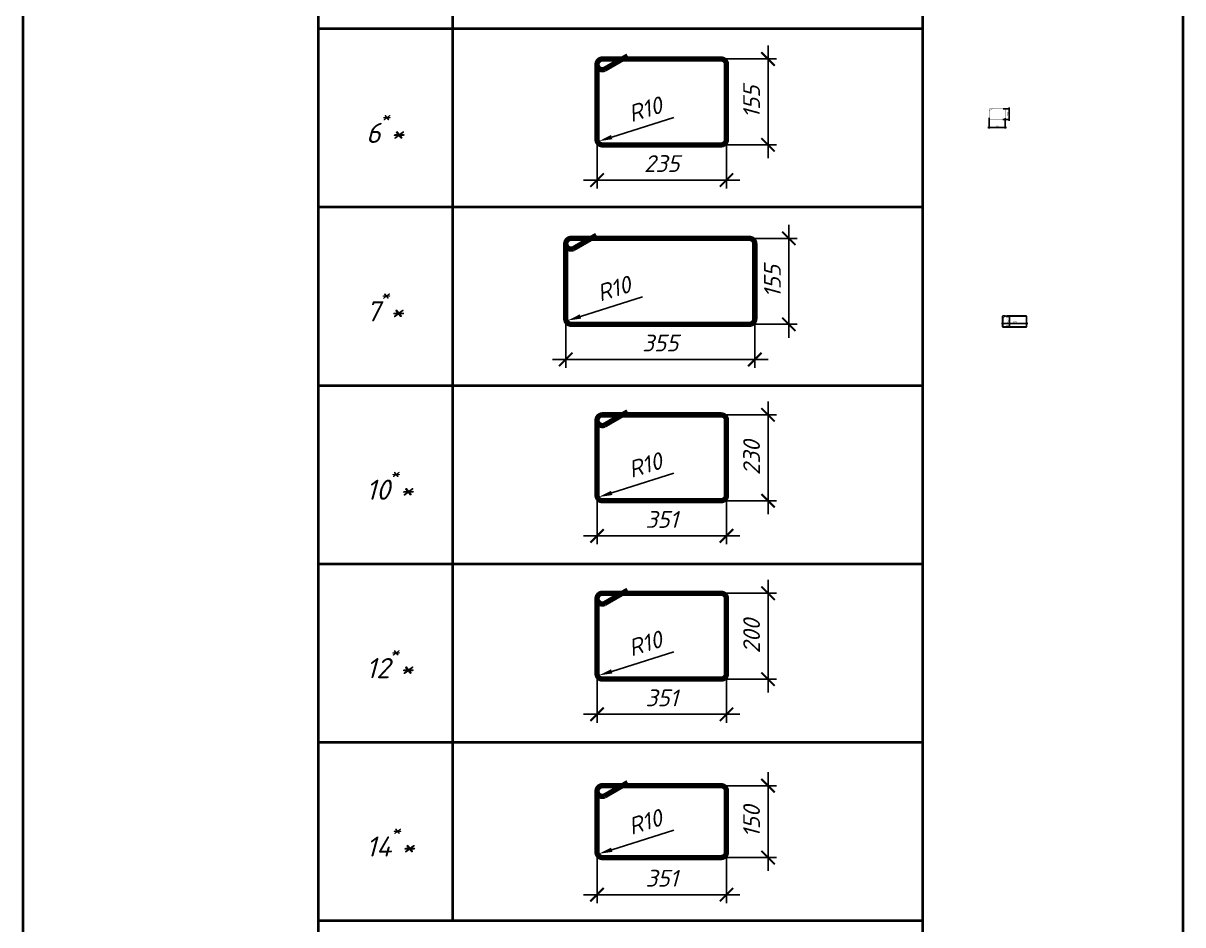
# Model space of a CAD drawing. Header units: millimetres. Extents: x -1807136 to 209800, y 0 to 410608.
# Drawn here: x -23521 to -6245, y 46936 to 60373 of the extents above; entities that cross this region are included whole.
import ezdxf

# ---------------------------------------------------------------- set-up
doc = ezdxf.new("R2010")
doc.units = ezdxf.units.MM
doc.header["$PDMODE"] = 3
doc.layers.get('0').update_dxf_attribs({"lineweight": 5})
doc.layers.get('Defpoints').update_dxf_attribs({"lineweight": 0})
for name, color, linetype, lineweight in [('#Dimensions', 7, 'Continuous', 9), ('#Арматура', 152, 'Continuous', 30), ('k_ Каркасы', 66, 'Continuous', 0), ('k_ Размеры', 7, 'Continuous', 15), ('k_ Рамка', 252, 'Continuous', 40)]:
    doc.layers.add(name, color=color, linetype=linetype, lineweight=lineweight)
doc.styles.add('STEP PR', font='isocpeui.ttf')
doc.dimstyles.new('SPDS', dxfattribs={"dimscale": 10, "dimtxt": 2.5, "dimasz": 2, "dimexe": 1.25, "dimexo": 0.625, "dimtad": 1, "dimdec": 0, "dimrnd": 0.001, "dimtxsty": 'STEP PR', "dimblk": 'ARCHTICK', "dimcen": 2.5, "dimdle": 2, "dimclrd": 256, "dimclre": 256, "dimclrt": 7, "dimadec": 0, "dimazin": 2, "dimtfac": 0.75, "dimtdec": 0, "dimtmove": 1, "dimatfit": 3, "dimfxl": 1, "dimtolj": 1, "dimarcsym": 1})

# ---------------------------------------------------------------- blocks, each defined once
blk = doc.blocks.new('_ArchTick')
at = {"color": 0, "linetype": 'ByBlock', "const_width": 0.15}
blk.add_lwpolyline([(-0.5, -0.5), (0.5, 0.5)], dxfattribs=at)
blk = doc.blocks.new('*D514')
at = {"layer": '#Dimensions', "lineweight": -2, "transparency": 16777216}
for p, q in [((-14971, 58737), (-14971, 57911)), ((-13043, 58737), (-13043, 57911)), ((-15171, 58036), (-12843, 58036))]:
    blk.add_line(p, q, dxfattribs=at)
at = {"layer": 'Defpoints', "color": 0, "transparency": 16777216}
for p in [(-14971, 58799), (-13043, 58799), (-13043, 58036)]:
    blk.add_point(p, dxfattribs=at)
at = {"layer": '#Dimensions', "lineweight": -2, "transparency": 16777216, "xscale": 200, "yscale": 200, "zscale": 200, "rotation": 180}
blk.add_blockref('_ArchTick', (-14971, 58036), dxfattribs=at)
at = {"layer": '#Dimensions', "lineweight": -2, "transparency": 16777216, "xscale": 200, "yscale": 200, "zscale": 200}
blk.add_blockref('_ArchTick', (-13043, 58036), dxfattribs=at)
at = {"layer": '#Dimensions', "transparency": 16777216, "insert": (-14007, 58281), "char_height": 250, "attachment_point": 5, "style": 'STEP PR'}
blk.add_mtext('\\A1;235', dxfattribs=at)
blk = doc.blocks.new('*D515')
at = {"layer": '#Dimensions', "lineweight": -2, "transparency": 16777216}
for p, q in [((-12424, 60040), (-12424, 58360)), ((-13283, 59840), (-12299, 59840)), ((-13283, 58560), (-12299, 58560))]:
    blk.add_line(p, q, dxfattribs=at)
at = {"layer": 'Defpoints', "color": 0, "transparency": 16777216}
for p in [(-13346, 59840), (-13346, 58560), (-12424, 58560)]:
    blk.add_point(p, dxfattribs=at)
at = {"layer": '#Dimensions', "lineweight": -2, "transparency": 16777216, "xscale": 200, "yscale": 200, "zscale": 200}
for p, rotation in [((-12424, 59840), 90), ((-12424, 58560), 270)]:
    blk.add_blockref('_ArchTick', p, dxfattribs=dict(at, rotation=rotation))
at = {"layer": '#Dimensions', "transparency": 16777216, "insert": (-12669, 59200), "char_height": 250, "attachment_point": 5, "rotation": 90, "style": 'STEP PR'}
blk.add_mtext('\\A1;155\\P', dxfattribs=at)
blk = doc.blocks.new('*D516')
at = {"layer": 'Defpoints', "color": 0, "transparency": 16777216}
for p in [(-8926, 59097), (-8932, 58937), (-8834, 58937)]:
    blk.add_point(p, dxfattribs=at)
at = {"layer": 'k_ Размеры', "lineweight": -2, "transparency": 16777216}
for p, q in [((-8919, 59097), (-8821, 59097)), ((-8834, 59117), (-8834, 58917)), ((-8926, 58937), (-8821, 58937))]:
    blk.add_line(p, q, dxfattribs=at)
at = {"layer": 'k_ Размеры', "lineweight": -2, "transparency": 16777216, "xscale": 20, "yscale": 20, "zscale": 20}
for p, rotation in [((-8834, 59097), 90), ((-8834, 58937), 270)]:
    blk.add_blockref('_ArchTick', p, dxfattribs=dict(at, rotation=rotation))
at = {"layer": 'k_ Размеры', "color": 7, "transparency": 16777216, "insert": (-8852, 59017), "char_height": 25, "attachment_point": 5, "rotation": 90, "style": 'STEP PR'}
blk.add_mtext('\\A1;160', dxfattribs=at)
blk = doc.blocks.new('*D517')
at = {"layer": 'Defpoints', "color": 0, "transparency": 16777216}
for p in [(-9131, 58969), (-8890, 58964), (-8890, 58818)]:
    blk.add_point(p, dxfattribs=at)
at = {"layer": 'k_ Размеры', "lineweight": -2, "transparency": 16777216}
for p, q in [((-9131, 58963), (-9131, 58805)), ((-8890, 58957), (-8890, 58805)), ((-9151, 58818), (-8870, 58818))]:
    blk.add_line(p, q, dxfattribs=at)
at = {"layer": 'k_ Размеры', "lineweight": -2, "transparency": 16777216, "xscale": 20, "yscale": 20, "zscale": 20, "rotation": 180}
blk.add_blockref('_ArchTick', (-9131, 58818), dxfattribs=at)
at = {"layer": 'k_ Размеры', "lineweight": -2, "transparency": 16777216, "xscale": 20, "yscale": 20, "zscale": 20}
blk.add_blockref('_ArchTick', (-8890, 58818), dxfattribs=at)
at = {"layer": 'k_ Размеры', "color": 7, "transparency": 16777216, "insert": (-9010, 58836), "char_height": 25, "attachment_point": 5, "style": 'STEP PR'}
blk.add_mtext('\\A1;241', dxfattribs=at)
blk = doc.blocks.new('*D518')
at = {"layer": '#Dimensions', "lineweight": -2, "transparency": 16777216}
blk.add_line((-13827, 58968), (-14753, 58676), dxfattribs=at)
at = {"layer": '#Dimensions', "transparency": 16777216}
blk.add_solid([(-14763, 58707), (-14743, 58644), (-14944, 58615)], dxfattribs=at)
at = {"layer": 'Defpoints', "color": 0, "transparency": 16777216}
for p in [(-14944, 58615), (-14868, 58640)]:
    blk.add_point(p, dxfattribs=at)
at = {"layer": '#Dimensions', "transparency": 16777216, "insert": (-14256, 59089), "char_height": 250, "attachment_point": 5, "rotation": 17.5041, "style": 'STEP PR'}
blk.add_mtext('\\A1;R10', dxfattribs=at)
blk = doc.blocks.new('*D604')
at = {"layer": '#Dimensions', "lineweight": -2, "transparency": 16777216}
for p, q in [((-15437, 56063), (-15437, 55237)), ((-12621, 56063), (-12621, 55237)), ((-15637, 55362), (-12421, 55362))]:
    blk.add_line(p, q, dxfattribs=at)
at = {"layer": 'Defpoints', "color": 0, "transparency": 16777216}
for p in [(-15437, 56126), (-12621, 56126), (-12621, 55362)]:
    blk.add_point(p, dxfattribs=at)
at = {"layer": '#Dimensions', "lineweight": -2, "transparency": 16777216, "xscale": 200, "yscale": 200, "zscale": 200, "rotation": 180}
blk.add_blockref('_ArchTick', (-15437, 55362), dxfattribs=at)
at = {"layer": '#Dimensions', "lineweight": -2, "transparency": 16777216, "xscale": 200, "yscale": 200, "zscale": 200}
blk.add_blockref('_ArchTick', (-12621, 55362), dxfattribs=at)
at = {"layer": '#Dimensions', "transparency": 16777216, "insert": (-14029, 55607), "char_height": 250, "attachment_point": 5, "style": 'STEP PR'}
blk.add_mtext('\\A1;355', dxfattribs=at)
blk = doc.blocks.new('*D605')
at = {"layer": '#Dimensions', "lineweight": -2, "transparency": 16777216}
for p, q in [((-12114, 57366), (-12114, 55686)), ((-12973, 57166), (-11989, 57166)), ((-12973, 55886), (-11989, 55886))]:
    blk.add_line(p, q, dxfattribs=at)
at = {"layer": 'Defpoints', "color": 0, "transparency": 16777216}
for p in [(-13036, 57166), (-13036, 55886), (-12114, 55886)]:
    blk.add_point(p, dxfattribs=at)
at = {"layer": '#Dimensions', "lineweight": -2, "transparency": 16777216, "xscale": 200, "yscale": 200, "zscale": 200}
for p, rotation in [((-12114, 57166), 90), ((-12114, 55886), 270)]:
    blk.add_blockref('_ArchTick', p, dxfattribs=dict(at, rotation=rotation))
at = {"layer": '#Dimensions', "transparency": 16777216, "insert": (-12359, 56526), "char_height": 250, "attachment_point": 5, "rotation": 90, "style": 'STEP PR'}
blk.add_mtext('\\A1;155\\P', dxfattribs=at)
blk = doc.blocks.new('*D603')
at = {"layer": '#Dimensions', "lineweight": -2, "transparency": 16777216}
blk.add_line((-14293, 56294), (-15219, 56002), dxfattribs=at)
at = {"layer": '#Dimensions', "transparency": 16777216}
blk.add_solid([(-15229, 56034), (-15209, 55970), (-15410, 55942)], dxfattribs=at)
at = {"layer": 'Defpoints', "color": 0, "transparency": 16777216}
for p in [(-15410, 55942), (-15334, 55966)]:
    blk.add_point(p, dxfattribs=at)
at = {"layer": '#Dimensions', "transparency": 16777216, "insert": (-14722, 56416), "char_height": 250, "attachment_point": 5, "rotation": 17.5041, "style": 'STEP PR'}
blk.add_mtext('\\A1;R10', dxfattribs=at)
blk = doc.blocks.new('*D606')
at = {"layer": 'Defpoints', "color": 0, "transparency": 16777216}
for p in [(-8927, 55921), (-8575, 55921), (-8575, 55897)]:
    blk.add_point(p, dxfattribs=at)
at = {"layer": 'k_ Размеры', "lineweight": -2, "transparency": 16777216}
for p, q in [((-8947, 55897), (-8555, 55897)), ((-8927, 55914), (-8927, 55885)), ((-8575, 55914), (-8575, 55885))]:
    blk.add_line(p, q, dxfattribs=at)
at = {"layer": 'k_ Размеры', "lineweight": -2, "transparency": 16777216, "xscale": 20, "yscale": 20, "zscale": 20, "rotation": 180}
blk.add_blockref('_ArchTick', (-8927, 55897), dxfattribs=at)
at = {"layer": 'k_ Размеры', "lineweight": -2, "transparency": 16777216, "xscale": 20, "yscale": 20, "zscale": 20}
blk.add_blockref('_ArchTick', (-8575, 55897), dxfattribs=at)
at = {"layer": 'k_ Размеры', "color": 7, "transparency": 16777216, "insert": (-8751, 55916), "char_height": 25, "attachment_point": 5, "style": 'STEP PR'}
blk.add_mtext('\\A1;352', dxfattribs=at)
blk = doc.blocks.new('*D607')
at = {"layer": 'Defpoints', "color": 0, "transparency": 16777216}
for p in [(-8883, 56003), (-8883, 55851), (-8829, 55851)]:
    blk.add_point(p, dxfattribs=at)
at = {"layer": 'k_ Размеры', "lineweight": -2, "transparency": 16777216}
for p, q in [((-8877, 56003), (-8816, 56003)), ((-8829, 56023), (-8829, 55831)), ((-8877, 55851), (-8816, 55851))]:
    blk.add_line(p, q, dxfattribs=at)
at = {"layer": 'k_ Размеры', "lineweight": -2, "transparency": 16777216, "xscale": 20, "yscale": 20, "zscale": 20}
for p, rotation in [((-8829, 56003), 90), ((-8829, 55851), 270)]:
    blk.add_blockref('_ArchTick', p, dxfattribs=dict(at, rotation=rotation))
at = {"layer": 'k_ Размеры', "color": 7, "transparency": 16777216, "insert": (-8848, 55927), "char_height": 25, "attachment_point": 5, "rotation": 90, "style": 'STEP PR'}
blk.add_mtext('\\A1;152', dxfattribs=at)
blk = doc.blocks.new('*D609')
at = {"layer": '#Dimensions', "lineweight": -2, "transparency": 16777216}
for p, q in [((-14971, 53433), (-14971, 52607)), ((-13043, 53433), (-13043, 52607)), ((-15171, 52732), (-12843, 52732))]:
    blk.add_line(p, q, dxfattribs=at)
at = {"layer": 'Defpoints', "color": 0, "transparency": 16777216}
for p in [(-14971, 53496), (-13043, 53496), (-13043, 52732)]:
    blk.add_point(p, dxfattribs=at)
at = {"layer": '#Dimensions', "lineweight": -2, "transparency": 16777216, "xscale": 200, "yscale": 200, "zscale": 200, "rotation": 180}
blk.add_blockref('_ArchTick', (-14971, 52732), dxfattribs=at)
at = {"layer": '#Dimensions', "lineweight": -2, "transparency": 16777216, "xscale": 200, "yscale": 200, "zscale": 200}
blk.add_blockref('_ArchTick', (-13043, 52732), dxfattribs=at)
at = {"layer": '#Dimensions', "transparency": 16777216, "insert": (-14007, 52977), "char_height": 250, "attachment_point": 5, "style": 'STEP PR'}
blk.add_mtext('\\A1;351', dxfattribs=at)
blk = doc.blocks.new('*D610')
at = {"layer": '#Dimensions', "lineweight": -2, "transparency": 16777216}
for p, q in [((-12424, 54736), (-12424, 53056)), ((-13283, 54536), (-12299, 54536)), ((-13283, 53256), (-12299, 53256))]:
    blk.add_line(p, q, dxfattribs=at)
at = {"layer": 'Defpoints', "color": 0, "transparency": 16777216}
for p in [(-13346, 54536), (-13346, 53256), (-12424, 53256)]:
    blk.add_point(p, dxfattribs=at)
at = {"layer": '#Dimensions', "lineweight": -2, "transparency": 16777216, "xscale": 200, "yscale": 200, "zscale": 200}
for p, rotation in [((-12424, 54536), 90), ((-12424, 53256), 270)]:
    blk.add_blockref('_ArchTick', p, dxfattribs=dict(at, rotation=rotation))
at = {"layer": '#Dimensions', "transparency": 16777216, "insert": (-12669, 53896), "char_height": 250, "attachment_point": 5, "rotation": 90, "style": 'STEP PR'}
blk.add_mtext('\\A1;230', dxfattribs=at)
blk = doc.blocks.new('*D608')
at = {"layer": '#Dimensions', "lineweight": -2, "transparency": 16777216}
blk.add_line((-13827, 53665), (-14753, 53372), dxfattribs=at)
at = {"layer": '#Dimensions', "transparency": 16777216}
blk.add_solid([(-14763, 53404), (-14743, 53341), (-14944, 53312)], dxfattribs=at)
at = {"layer": 'Defpoints', "color": 0, "transparency": 16777216}
for p in [(-14944, 53312), (-14868, 53336)]:
    blk.add_point(p, dxfattribs=at)
at = {"layer": '#Dimensions', "transparency": 16777216, "insert": (-14256, 53786), "char_height": 250, "attachment_point": 5, "rotation": 17.5041, "style": 'STEP PR'}
blk.add_mtext('\\A1;R10', dxfattribs=at)
blk = doc.blocks.new('*D614')
at = {"layer": '#Dimensions', "lineweight": -2, "transparency": 16777216}
for p, q in [((-14971, 50774), (-14971, 49948)), ((-13043, 50774), (-13043, 49948)), ((-15171, 50073), (-12843, 50073))]:
    blk.add_line(p, q, dxfattribs=at)
at = {"layer": 'Defpoints', "color": 0, "transparency": 16777216}
for p in [(-14971, 50837), (-13043, 50837), (-13043, 50073)]:
    blk.add_point(p, dxfattribs=at)
at = {"layer": '#Dimensions', "lineweight": -2, "transparency": 16777216, "xscale": 200, "yscale": 200, "zscale": 200, "rotation": 180}
blk.add_blockref('_ArchTick', (-14971, 50073), dxfattribs=at)
at = {"layer": '#Dimensions', "lineweight": -2, "transparency": 16777216, "xscale": 200, "yscale": 200, "zscale": 200}
blk.add_blockref('_ArchTick', (-13043, 50073), dxfattribs=at)
at = {"layer": '#Dimensions', "transparency": 16777216, "insert": (-14007, 50318), "char_height": 250, "attachment_point": 5, "style": 'STEP PR'}
blk.add_mtext('\\A1;351', dxfattribs=at)
blk = doc.blocks.new('*D615')
at = {"layer": '#Dimensions', "lineweight": -2, "transparency": 16777216}
for p, q in [((-12424, 52077), (-12424, 50397)), ((-13283, 51877), (-12299, 51877)), ((-13283, 50597), (-12299, 50597))]:
    blk.add_line(p, q, dxfattribs=at)
at = {"layer": 'Defpoints', "color": 0, "transparency": 16777216}
for p in [(-13346, 51877), (-13346, 50597), (-12424, 50597)]:
    blk.add_point(p, dxfattribs=at)
at = {"layer": '#Dimensions', "lineweight": -2, "transparency": 16777216, "xscale": 200, "yscale": 200, "zscale": 200}
for p, rotation in [((-12424, 51877), 90), ((-12424, 50597), 270)]:
    blk.add_blockref('_ArchTick', p, dxfattribs=dict(at, rotation=rotation))
at = {"layer": '#Dimensions', "transparency": 16777216, "insert": (-12669, 51237), "char_height": 250, "attachment_point": 5, "rotation": 90, "style": 'STEP PR'}
blk.add_mtext('\\A1;200', dxfattribs=at)
blk = doc.blocks.new('*D613')
at = {"layer": '#Dimensions', "lineweight": -2, "transparency": 16777216}
blk.add_line((-13827, 51005), (-14753, 50713), dxfattribs=at)
at = {"layer": '#Dimensions', "transparency": 16777216}
blk.add_solid([(-14763, 50745), (-14743, 50682), (-14944, 50653)], dxfattribs=at)
at = {"layer": 'Defpoints', "color": 0, "transparency": 16777216}
for p in [(-14944, 50653), (-14868, 50677)]:
    blk.add_point(p, dxfattribs=at)
at = {"layer": '#Dimensions', "transparency": 16777216, "insert": (-14256, 51127), "char_height": 250, "attachment_point": 5, "rotation": 17.5041, "style": 'STEP PR'}
blk.add_mtext('\\A1;R10', dxfattribs=at)
blk = doc.blocks.new('*D617')
at = {"layer": '#Dimensions', "lineweight": -2, "transparency": 16777216}
for p, q in [((-14971, 48086), (-14971, 47260)), ((-13043, 48086), (-13043, 47260)), ((-15171, 47385), (-12843, 47385))]:
    blk.add_line(p, q, dxfattribs=at)
at = {"layer": 'Defpoints', "color": 0, "transparency": 16777216}
for p in [(-14971, 48148), (-13043, 48148), (-13043, 47385)]:
    blk.add_point(p, dxfattribs=at)
at = {"layer": '#Dimensions', "lineweight": -2, "transparency": 16777216, "xscale": 200, "yscale": 200, "zscale": 200, "rotation": 180}
blk.add_blockref('_ArchTick', (-14971, 47385), dxfattribs=at)
at = {"layer": '#Dimensions', "lineweight": -2, "transparency": 16777216, "xscale": 200, "yscale": 200, "zscale": 200}
blk.add_blockref('_ArchTick', (-13043, 47385), dxfattribs=at)
at = {"layer": '#Dimensions', "transparency": 16777216, "insert": (-14007, 47630), "char_height": 250, "attachment_point": 5, "style": 'STEP PR'}
blk.add_mtext('\\A1;351', dxfattribs=at)
blk = doc.blocks.new('*D618')
at = {"layer": '#Dimensions', "lineweight": -2, "transparency": 16777216}
for p, q in [((-12424, 49209), (-12424, 47738)), ((-13283, 49009), (-12299, 49009)), ((-13283, 47938), (-12299, 47938))]:
    blk.add_line(p, q, dxfattribs=at)
at = {"layer": 'Defpoints', "color": 0, "transparency": 16777216}
for p in [(-13346, 49009), (-13346, 47938), (-12424, 47938)]:
    blk.add_point(p, dxfattribs=at)
at = {"layer": '#Dimensions', "lineweight": -2, "transparency": 16777216, "xscale": 200, "yscale": 200, "zscale": 200}
for p, rotation in [((-12424, 49009), 90), ((-12424, 47938), 270)]:
    blk.add_blockref('_ArchTick', p, dxfattribs=dict(at, rotation=rotation))
at = {"layer": '#Dimensions', "transparency": 16777216, "insert": (-12669, 48474), "char_height": 250, "attachment_point": 5, "rotation": 90, "style": 'STEP PR'}
blk.add_mtext('\\A1;150\\P', dxfattribs=at)
blk = doc.blocks.new('*D616')
at = {"layer": '#Dimensions', "lineweight": -2, "transparency": 16777216}
blk.add_line((-13827, 48346), (-14753, 48054), dxfattribs=at)
at = {"layer": '#Dimensions', "transparency": 16777216}
blk.add_solid([(-14763, 48086), (-14743, 48023), (-14944, 47994)], dxfattribs=at)
at = {"layer": 'Defpoints', "color": 0, "transparency": 16777216}
for p in [(-14944, 47994), (-14868, 48018)]:
    blk.add_point(p, dxfattribs=at)
at = {"layer": '#Dimensions', "transparency": 16777216, "insert": (-14256, 48468), "char_height": 250, "attachment_point": 5, "rotation": 17.5041, "style": 'STEP PR'}
blk.add_mtext('\\A1;R10', dxfattribs=at)

msp = doc.modelspace()

# ---------------------------------------------------------------- linework, layer by layer
at = {"layer": '#Арматура', "const_width": 80}
for points in [[(-14971.33623, 59759.54597), (-14971.33623, 58639.54597, 0.4142135624), (-14891.33623, 58559.54597), (-13123.12278, 58559.54597, 0.4142135624), (-13043.12278, 58639.54597), (-13043.12278, 59759.54597, 0.4142135624), (-13123.12278, 59839.54597), (-14891.33623, 59839.54597, 0.4142135624), (-14971.33623, 59759.54597, 0.4142135624), (-14891.33623, 59679.54597, 0.0984914033), (-14860.72156, 59685.6356), (-14514.31139, 59885.6356)], [(-15437.1744, 57086.07315), (-15437.1744, 55966.07315, 0.4142135624), (-15357.1744, 55886.07315), (-12700.73241, 55886.07315, 0.4142135624), (-12620.73241, 55966.07315), (-12620.73241, 57086.07315, 0.4142135624), (-12700.73241, 57166.07315), (-15357.1744, 57166.07315, 0.4142135624), (-15437.1744, 57086.07315, 0.4142135624), (-15357.1744, 57006.07315, 0.0984914033), (-15326.55972, 57012.16279), (-14980.14956, 57212.16279)], [(-14971.33623, 54456.35331), (-14971.33623, 53336.35331, 0.4142135624), (-14891.33623, 53256.35331), (-13123.12278, 53256.35331, 0.4142135624), (-13043.12278, 53336.35331), (-13043.12278, 54456.35331, 0.4142135624), (-13123.12278, 54536.35331), (-14891.33623, 54536.35331, 0.4142135624), (-14971.33623, 54456.35331, 0.4142135624), (-14891.33623, 54376.35331, 0.0984914033), (-14860.72156, 54382.44294), (-14514.31139, 54582.44294)], [(-14971.33623, 51797.32317), (-14971.33623, 50677.32317, 0.4142135624), (-14891.33623, 50597.32317), (-13123.12278, 50597.32317, 0.4142135624), (-13043.12278, 50677.32317), (-13043.12278, 51797.32317, 0.4142135624), (-13123.12278, 51877.32317), (-14891.33623, 51877.32317, 0.4142135624), (-14971.33623, 51797.32317, 0.4142135624), (-14891.33623, 51717.32317, 0.0984914033), (-14860.72156, 51723.41281), (-14514.31139, 51923.41281)], [(-14971.33623, 48929.28021), (-14971.33623, 48018.29304, 0.4142135624), (-14891.33623, 47938.29304), (-13123.12278, 47938.29304, 0.4142135624), (-13043.12278, 48018.29304), (-13043.12278, 48929.28021, 0.4142135624), (-13123.12278, 49009.28021), (-14891.33623, 49009.28021, 0.4142135624), (-14971.33623, 48929.28021, 0.4142135624), (-14891.33623, 48849.28021, 0.0984914033), (-14860.72156, 48855.36985), (-14514.31139, 49055.36985)]]:
    msp.add_lwpolyline(points, format="xyb", dxfattribs=at)
at = {"color": 3, "lineweight": 40}
msp.add_lwpolyline([(-23520.91679, 74251.21036), (-6244.59163, 74251.21036), (-6244.59163, 39254.57734), (-23520.91679, 39254.57734)], close=True, dxfattribs=at)
at = {"layer": 'k_ Каркасы', "const_width": 4}
for points in [[(-9130.75483, 59086.51962), (-9130.75483, 58946.51962, 0.4142135624), (-9120.75483, 58936.51962), (-8899.72815, 58936.51962, 0.4142135624), (-8889.72815, 58946.51962), (-8889.72815, 59086.51962, 0.4142135624), (-8899.72815, 59096.51962), (-9120.75483, 59096.51962, 0.4142135624), (-9130.75483, 59086.51962, 0.4142135624), (-9120.75483, 59076.51962, 0.0984914033), (-9116.92799, 59077.28082), (-9073.62672, 59102.28082)], [(-8931.03712, 55996.89368), (-8931.03712, 55856.89368, 0.4142135624), (-8921.03712, 55846.89368), (-8581.03712, 55846.89368, 0.4142135624), (-8571.03712, 55856.89368), (-8571.03712, 55996.89368, 0.4142135624), (-8581.03712, 56006.89368), (-8921.03712, 56006.89368, 0.4142135624), (-8931.03712, 55996.89368, 0.4142135624), (-8921.03712, 55986.89368, 0.0984914033), (-8917.21029, 55987.65489), (-8873.90902, 56012.65489)], [(-8927.03712, 55984.24457, 0.1111825224), (-8921.03712, 55982.89368, 0.1036161819), (-8915.41822, 55984.07074), (-8882.81592, 56002.89368)]]:
    msp.add_lwpolyline(points, format="xyb", dxfattribs=at)
at = {"layer": 'k_ Каркасы'}
for points in [[(-8884.95952, 56010.89368), (-8921.03712, 56010.89368, 0.4142135624), (-8935.03712, 55996.89368), (-8935.03712, 55856.89368, 0.4142135624), (-8921.03712, 55842.89368), (-8581.03712, 55842.89368, 0.4142135624), (-8567.03712, 55856.89368), (-8567.03712, 55996.89368, 0.4142135624), (-8581.03712, 56010.89368), (-8870.31762, 56010.89368)], [(-8927.03712, 55984.24457), (-8927.03712, 55856.89368, 0.4142135624), (-8921.03712, 55850.89368), (-8581.03712, 55850.89368, 0.4142135624), (-8575.03712, 55856.89368), (-8575.03712, 55996.89368, 0.4142135624), (-8581.03712, 56002.89368), (-8882.81592, 56002.89368)]]:
    msp.add_lwpolyline(points, format="xyb", dxfattribs=at)
at = {"layer": 'k_ Каркасы', "const_width": 4}
msp.add_lwpolyline([(-8918.95424, 55991.26682), (-8898.81592, 56002.89368), (-8921.03712, 56002.89368, 0.4142135624), (-8927.03712, 55996.89368, 0.4142135624), (-8921.03712, 55990.89368, 0.0888646474)], format="xyb", close=True, dxfattribs=at)
msp.add_lwpolyline([(-8884.95952, 56010.89368), (-8875.90902, 56016.11899)], dxfattribs=at)
at = {"layer": 'k_ Рамка'}
msp.add_lwpolyline([(-19122.70083, 72731.60878), (-10122.70083, 72731.60878), (-10122.70083, 44897.97077), (-19122.70083, 44897.97077)], close=True, dxfattribs=at)
for points in [[(-17122.70083, 72731.60878), (-17122.70083, 46997.97077)], [(-19122.70083, 60293.12143), (-10122.70083, 60293.12143)], [(-19122.70083, 57634.0913), (-10122.70083, 57634.0913)], [(-19122.70083, 54975.06117), (-10122.70083, 54975.06117)], [(-19122.70083, 52316.03103), (-10122.70083, 52316.03103)], [(-19122.70083, 49657.0009), (-10122.70083, 49657.0009)], [(-19122.70083, 46997.97077), (-10122.70083, 46997.97077)], [(-19122.70083, 46997.97077), (-10122.70083, 46997.97077)], [(-19122.70083, 46997.97077), (-10122.70083, 46997.97077)], [(-19122.70083, 46997.97077), (-10122.70083, 46997.97077)]]:
    msp.add_lwpolyline(points, dxfattribs=at)

# ---------------------------------------------------------------- texts
at = {"layer": 'k_ Рамка', "color": 3, "char_height": 300, "width": 807.2699717, "attachment_point": 4, "line_spacing_factor": 1.2, "style": 'STEP PR'}
for s, insert in [('6{\\A1;\\H0.7x;\\S*^ ;}*', (-18412.84692, 58840.47691)), ('7{\\A1;\\H0.7x;\\S*^ ;}*', (-18412.84692, 56181.44678)), ('10{\\A1;\\H0.7x;\\S*^ ;}*', (-18412.84692, 53522.41664)), ('12{\\A1;\\H0.7x;\\S*^ ;}*', (-18412.84692, 50863.38651)), ('14{\\A1;\\H0.7x;\\S*^ ;}*', (-18412.84692, 48204.35638))]:
    msp.add_mtext(s, dxfattribs=dict(at, insert=insert))

# ---------------------------------------------------------------- dimensions: what is measured, and where the dimension line sits
at = {"layer": '#Dimensions'}
for base, p1, p2, text, picture, middle in [((-12424.4053, 58559.54597), (-13345.97101, 59839.54597), (-13345.97101, 58559.54597), '155\\P', '*D515', (-12669.4053, 59199.54597)), ((-12113.95852, 55886.07315), (-13035.52423, 57166.07315), (-13035.52423, 55886.07315), '155\\P', '*D605', (-12358.95852, 56526.07315)), ((-12424.4053, 53256.35331), (-13345.97101, 54536.35331), (-13345.97101, 53256.35331), '230', '*D610', (-12669.4053, 53896.35331)), ((-12424.4053, 50597.32317), (-13345.97101, 51877.32317), (-13345.97101, 50597.32317), '200', '*D615', (-12669.4053, 51237.32317)), ((-12424.4053, 47938.29304), (-13345.97101, 49009.28021), (-13345.97101, 47938.29304), '150\\P', '*D618', (-12669.4053, 48473.78663))]:
    dim = msp.add_linear_dim(base=base, p1=p1, p2=p2, angle=90, text=text, dimstyle='SPDS', override={"dimscale": 100, "dimgap": 1.2, "dimrnd": 5, "dimblk1": 'ArchTick', "dimblk2": 'ArchTick', "dimsah": 1, "dimclrt": 256}, dxfattribs=at)
    dim.commit()
    dim.dimension.update_dxf_attribs({"geometry": picture, "text_midpoint": middle})
for center, mpoint, picture, middle in [((-14867.90477, 58639.54597), (-14944.20039, 58615.484), '*D518', (-14182.67111, 58855.65364)), ((-15333.74294, 55966.07315), (-15410.03856, 55942.01119), '*D603', (-14648.50928, 56182.18082)), ((-14867.90477, 53336.35331), (-14944.20039, 53312.29134), '*D608', (-14182.67111, 53552.46098)), ((-14867.90477, 50677.32317), (-14944.20039, 50653.26121), '*D613', (-14182.67111, 50893.43084)), ((-14867.90477, 48018.29304), (-14944.20039, 47994.23108), '*D616', (-14182.67111, 48234.40071))]:
    dim = msp.add_radius_dim(center=center, mpoint=mpoint, text='R10', dimstyle='SPDS', override={"dimscale": 100, "dimgap": 1.2, "dimrnd": 5, "dimblk1": 'ArchTick', "dimsah": 1, "dimclrt": 256}, dxfattribs=at)
    dim.commit()
    dim.dimension.update_dxf_attribs({"geometry": picture, "text_midpoint": middle, "dimtype": 164})
for base, p1, p2, text, picture, middle in [((-13043.12278, 58035.63343), (-14971.33623, 58799.02902), (-13043.12278, 58799.02902), '235', '*D514', (-14007.22951, 58280.63343)), ((-12620.73241, 55362.16061), (-15437.1744, 56125.55621), (-12620.73241, 56125.55621), '355', '*D604', (-14028.95341, 55607.16061)), ((-13043.12278, 52732.44077), (-14971.33623, 53495.83636), (-13043.12278, 53495.83636), '351', '*D609', (-14007.22951, 52977.44077)), ((-13043.12278, 50073.41063), (-14971.33623, 50836.80623), (-13043.12278, 50836.80623), '351', '*D614', (-14007.22951, 50318.41063)), ((-13043.12278, 47384.618), (-14971.33623, 48148.01359), (-13043.12278, 48148.01359), '351', '*D617', (-14007.22951, 47629.618))]:
    dim = msp.add_linear_dim(base=base, p1=p1, p2=p2, text=text, dimstyle='SPDS', override={"dimscale": 100, "dimgap": 1.2, "dimrnd": 5, "dimblk1": 'ArchTick', "dimblk2": 'ArchTick', "dimsah": 1, "dimclrt": 256}, dxfattribs=at)
    dim.commit()
    dim.dimension.update_dxf_attribs({"geometry": picture, "text_midpoint": middle})
at = {"layer": 'k_ Размеры'}
for base, p1, p2, picture, middle in [((-8833.63793, 58936.51962), (-8925.54073, 59096.51962), (-8931.78512, 58936.51962), '*D516', (-8852.38793, 59016.51962)), ((-8828.93245, 55850.89368), (-8882.81592, 56002.89368), (-8882.81592, 55850.89368), '*D607', (-8847.68245, 55926.89368))]:
    dim = msp.add_linear_dim(base=base, p1=p1, p2=p2, angle=90, dimstyle='SPDS', dxfattribs=at)
    dim.commit()
    dim.dimension.update_dxf_attribs({"geometry": picture, "text_midpoint": middle})
for base, p1, p2, picture, middle in [((-8889.72815, 58817.68318), (-9130.75483, 58969.36298), (-8889.72815, 58963.51348), '*D517', (-9010.24149, 58836.43318)), ((-8575.03712, 55897.10793), (-8927.03712, 55920.56913), (-8575.03712, 55920.56913), '*D606', (-8751.03712, 55915.85793))]:
    dim = msp.add_linear_dim(base=base, p1=p1, p2=p2, dimstyle='SPDS', dxfattribs=at)
    dim.commit()
    dim.dimension.update_dxf_attribs({"geometry": picture, "text_midpoint": middle})

doc.saveas('drawing.dxf')
